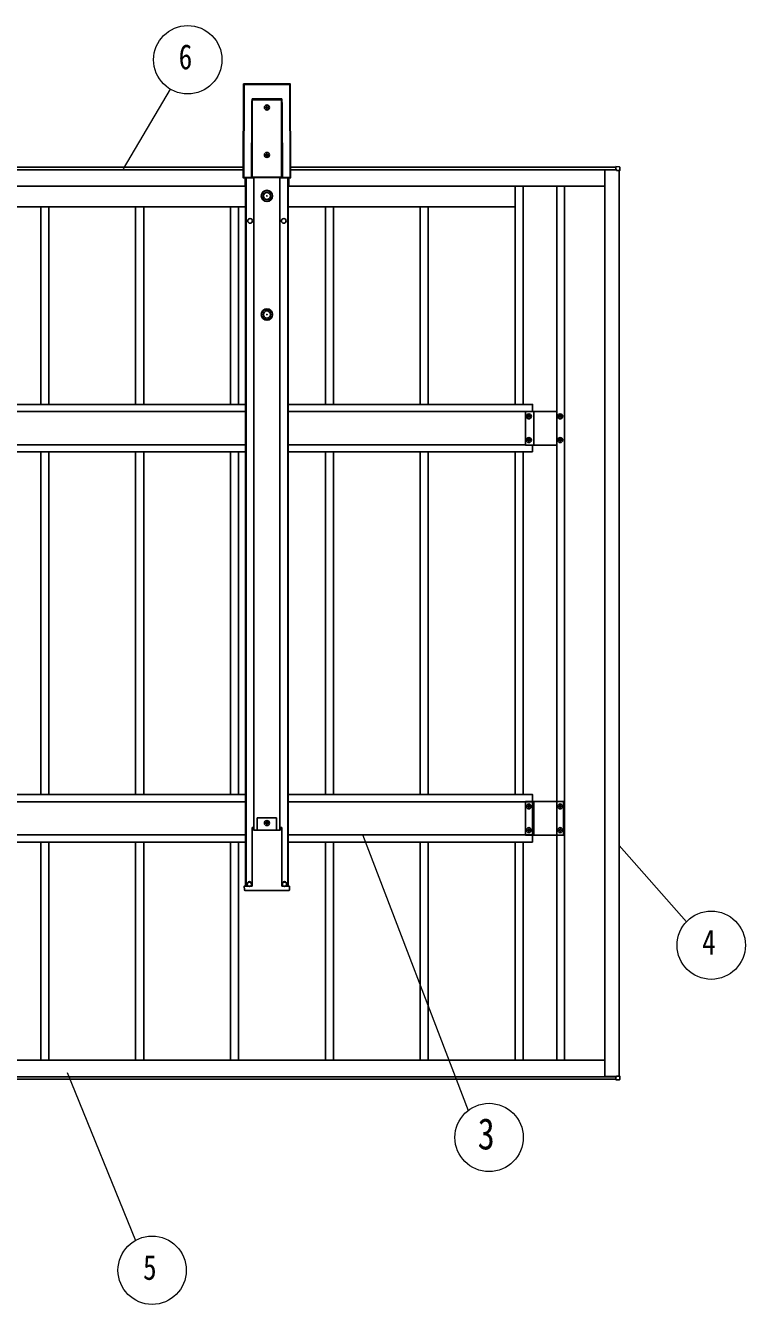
# Model space of a CAD drawing. Units: millimetres, scale not verified. Extents: x -12615 to 12615, y -8910 to 8910.
# Drawn here: x -878 to 639, y -225 to 2472 of the extents above; entities that cross this region are included whole.
import ezdxf
from ezdxf.enums import TextEntityAlignment as Align

# ---------------------------------------------------------------- set-up
doc = ezdxf.new("R2010")
doc.units = ezdxf.units.MM
doc.header["$LTSCALE"] = 40
doc.layers.add('0-5_YKK_A1', color=4, linetype='Continuous')
doc.layers.add('0-6_YKK_D', color=6, linetype='Continuous', lineweight=18)
doc.styles.add('ＭＳ ゴシック', font='')
doc.styles.get('ＭＳ ゴシック').set_extended_font_data('MS Gothic')

msp = doc.modelspace()

# ---------------------------------------------------------------- linework, layer by layer
at = {"layer": '0-5_YKK_A1'}
for p, q in [((-418.66, 2348.04), (-419.29, 2150.9)), ((-418.81, 2151.38), (-418.18, 2347.56)), ((-418.18, 2347.56), (-418.66, 2348.04)), ((-418.66, 2348.04), (-418.66, 2348.04)), ((-417.68, 2347.53), (-418.31, 2151.35)), ((-320.65, 2348.54), (-418.16, 2348.54)), ((-418.16, 2348.54), (-417.68, 2348.06)), ((-320.65, 2348.54), (-418.16, 2348.54)), ((-418.16, 2348.54), (-418.16, 2348.54)), ((-417.68, 2348.06), (-321.13, 2348.06)), ((-417.68, 2348.06), (-417.68, 2347.53)), ((-321.13, 2347.53), (-417.68, 2347.53)), ((-321.13, 2348.06), (-320.65, 2348.54)), ((-321.13, 2348.06), (-321.13, 2347.53)), ((-320.5, 2151.35), (-321.13, 2347.53)), ((-320.65, 2348.54), (-320.65, 2348.54)), ((-320.15, 2348.04), (-320.63, 2347.56)), ((-320.63, 2347.56), (-320, 2151.38)), ((-319.52, 2150.9), (-320.15, 2348.04)), ((-319.52, 2150.9), (-320.15, 2348.04)), ((-320.15, 2348.04), (-320.15, 2348.04)), ((-401.94, 2151.46), (-401.47, 2298.25)), ((-400.97, 2298.22), (-401.44, 2151.44)), ((-400.97, 2151.91), (-400.97, 2298.22)), ((-338.35, 2314.84), (-400.47, 2314.84)), ((-400.47, 2314.84), (-400.47, 2151.91)), ((-400.46, 2317.45), (-338.35, 2317.45)), ((-368.93, 2300.31), (-368.93, 2301.27)), ((-338.35, 2151.91), (-338.35, 2314.84)), ((-337.85, 2298.22), (-337.85, 2151.91)), ((-337.38, 2151.44), (-337.85, 2298.22)), ((-337.35, 2298.25), (-336.88, 2151.46)), ((-368.93, 2200.31), (-368.93, 2201.27)), ((-1845.44, 2172.72), (-419.22, 2172.72)), ((-1845.42, 2167.72), (-419.24, 2167.72)), ((-1845.42, 2167.7), (-419.24, 2167.7)), ((-319.59, 2172.72), (366.28, 2172.72)), ((-319.58, 2167.72), (366.28, 2167.72)), ((-319.58, 2167.7), (364.28, 2167.7)), ((342.78, 255.81), (342.78, 2167.22)), ((342.78, 2167.22), (367.78, 2167.22)), ((364.28, 2167.7), (364.28, 2167.22)), ((366.28, 2174.23), (373.81, 2173.77)), ((366.28, 2173.73), (366.28, 2174.23)), ((366.28, 2167.83), (366.28, 2173.73)), ((367.28, 2167.22), (367.28, 2167.53)), ((367.78, 2166.03), (367.78, 2167.23)), ((368.1, 2166.03), (367.78, 2166.03)), ((373.81, 2166.03), (368.1, 2166.03)), ((372.78, 257), (372.78, 2166.03)), ((-1849.25, 2132.72), (-415.41, 2132.72)), ((-419.29, 2150.9), (-419.29, 2150.9)), ((-418.31, 2150.88), (-418.79, 2150.4)), ((-418.79, 2150.4), (-398.03, 2150.4)), ((-418.79, 2150.4), (-398.03, 2150.4)), ((-418.79, 2150.4), (-418.79, 2150.4)), ((-418.31, 2151.35), (-401.93, 2151.35)), ((-418.31, 2151.35), (-418.31, 2150.88)), ((-401, 2150.88), (-418.31, 2150.88)), ((-415.41, 2132.72), (-415.41, 2150.4)), ((-415.41, 2147.72), (-414.41, 2147.72)), ((-414.41, 2150.4), (-414.41, 657.29)), ((-413.21, 2150.4), (-413.21, 657.29)), ((-401.44, 2151.44), (-400.97, 2151.91)), ((-400.47, 2151.41), (-401, 2150.88)), ((-400.47, 2151.91), (-338.35, 2151.91)), ((-400.47, 2151.91), (-400.47, 2151.41)), ((-338.35, 2151.41), (-400.47, 2151.41)), ((-398.03, 2150.4), (-397.78, 2151.28)), ((-397.78, 2151.28), (-340.91, 2151.28)), ((-396.91, 2151.28), (-396.91, 775.45)), ((-341.91, 2151.28), (-341.91, 775.45)), ((-340.91, 2151.28), (-340.65, 2150.4)), ((-340.65, 2150.4), (-320.02, 2150.4)), ((-340.65, 2150.4), (-320.02, 2150.4)), ((-338.35, 2151.91), (-338.35, 2151.41)), ((-337.82, 2150.88), (-338.35, 2151.41)), ((-337.85, 2151.91), (-337.38, 2151.44)), ((-320.5, 2150.88), (-337.82, 2150.88)), ((-336.88, 2151.35), (-320.5, 2151.35)), ((-325.61, 2150.4), (-325.61, 657.29)), ((-324.41, 2150.4), (-324.41, 657.29)), ((-324.41, 2147.72), (-323.41, 2147.72)), ((-323.41, 2132.72), (-323.41, 2150.4)), ((-323.41, 2132.72), (342.78, 2132.72)), ((-320.5, 2150.88), (-320.5, 2151.35)), ((-320.02, 2150.4), (-320.5, 2150.88)), ((-320.02, 2150.4), (-320.02, 2150.4)), ((-320, 2151.38), (-319.52, 2150.9)), ((-319.52, 2150.9), (-319.52, 2150.9)), ((153.78, 2132.72), (153.78, 1672.72)), ((170.78, 2132.72), (170.78, 1672.72)), ((241.78, 2132.72), (241.78, 290.31)), ((257.78, 2132.72), (257.78, 290.31)), ((-1046.22, 2089.72), (-831.12, 2089.72)), ((-846.22, 1672.72), (-846.22, 2089.72)), ((-846.22, 2089.72), (-631.12, 2089.72)), ((-829.22, 1672.72), (-829.22, 2089.72)), ((-646.22, 1672.72), (-646.22, 2089.72)), ((-646.22, 2089.72), (-431.12, 2089.72)), ((-629.22, 1672.72), (-629.22, 2089.72)), ((-446.22, 1672.72), (-446.22, 2089.72)), ((-446.22, 2089.72), (-414.41, 2089.72)), ((-429.22, 1672.72), (-429.22, 2089.72)), ((-324.41, 2089.72), (-231.12, 2089.72)), ((-246.22, 1672.72), (-246.22, 2089.72)), ((-246.22, 2089.72), (-31.12, 2089.72)), ((-229.22, 1672.72), (-229.22, 2089.72)), ((-46.22, 1672.72), (-46.22, 2089.72)), ((-46.22, 2089.72), (153.78, 2089.72)), ((-29.22, 1672.72), (-29.22, 2089.72)), ((-1850.25, 1672.72), (-414.41, 1672.72)), ((-1850.25, 1657.72), (-414.41, 1657.72)), ((-324.41, 1657.72), (175.78, 1657.72)), ((175.78, 1587.22), (175.78, 1658.22)), ((175.78, 1658.22), (241.78, 1658.22)), ((182.3, 1649.16), (182.3, 1650.12)), ((193.28, 1587.22), (193.28, 1658.22)), ((248.3, 1649.16), (248.3, 1650.12)), ((182.3, 1599.16), (182.3, 1600.12)), ((248.3, 1599.16), (248.3, 1600.12)), ((-1850.25, 1587.72), (-414.41, 1587.72)), ((-1850.25, 1572.72), (-414.41, 1572.72)), ((-846.22, 850.31), (-846.22, 1572.72)), ((-829.22, 850.31), (-829.22, 1572.72)), ((-646.22, 850.31), (-646.22, 1572.72)), ((-629.22, 850.31), (-629.22, 1572.72)), ((-446.22, 850.31), (-446.22, 1572.72)), ((-429.22, 850.31), (-429.22, 1572.72)), ((-324.41, 1587.72), (175.78, 1587.72)), ((-324.41, 1572.72), (190.78, 1572.72)), ((-246.22, 850.31), (-246.22, 1572.72)), ((-229.22, 850.31), (-229.22, 1572.72)), ((-46.22, 850.31), (-46.22, 1572.72)), ((-29.22, 850.31), (-29.22, 1572.72)), ((153.78, 1572.72), (153.78, 850.31)), ((170.78, 1572.72), (170.78, 850.31)), ((175.78, 1587.22), (241.78, 1587.22)), ((190.78, 1572.72), (190.78, 1587.22)), ((-1850.25, 850.31), (-414.41, 850.31)), ((175.78, 764.81), (175.78, 835.81)), ((175.78, 835.81), (255.78, 835.81)), ((193.28, 764.81), (193.28, 835.81)), ((255.78, 764.81), (255.78, 835.81)), ((-1850.25, 835.31), (-414.41, 835.31)), ((-324.41, 835.31), (190.78, 835.31)), ((182.3, 826.75), (182.3, 827.71)), ((248.3, 826.75), (248.3, 827.71)), ((-348.91, 801.29), (-389.91, 801.29)), ((-389.91, 775.45), (-389.91, 801.29)), ((-368.93, 791.73), (-368.93, 792.69)), ((-348.91, 775.45), (-348.91, 801.29)), ((-1850.25, 765.31), (-414.41, 765.31)), ((-400.66, 780.64), (-400.66, 657.43)), ((-400.3, 780.79), (-400.64, 780.79)), ((-400.3, 780.79), (-399.8, 780.79)), ((-399.8, 780.79), (-397.76, 780.79)), ((-397.45, 775.45), (-397.76, 780.79)), ((-341.06, 780.79), (-339.02, 780.79)), ((-339.02, 780.79), (-338.52, 780.79)), ((-338.52, 780.79), (-338.17, 780.79)), ((-338.16, 780.64), (-338.16, 657.43)), ((-324.41, 765.31), (190.78, 765.31)), ((175.78, 764.81), (255.78, 764.81)), ((182.3, 776.75), (182.3, 777.71)), ((248.3, 776.75), (248.3, 777.71)), ((-1850.25, 750.31), (-414.41, 750.31)), ((-846.22, 290.31), (-846.22, 750.31)), ((-829.22, 290.31), (-829.22, 750.31)), ((-646.22, 290.31), (-646.22, 750.31)), ((-629.22, 290.31), (-629.22, 750.31)), ((-446.22, 290.31), (-446.22, 750.31)), ((-429.22, 290.31), (-429.22, 750.31)), ((-324.41, 750.31), (190.78, 750.31)), ((-246.22, 290.31), (-246.22, 750.31)), ((-229.22, 290.31), (-229.22, 750.31)), ((-46.22, 290.31), (-46.22, 750.31)), ((-29.22, 290.31), (-29.22, 750.31)), ((153.78, 750.31), (153.78, 290.31)), ((170.78, 750.31), (170.78, 290.31)), ((-416.78, 657.29), (-401.77, 657.29)), ((-401.24, 647.79), (-414.82, 647.79)), ((-410.91, 657.29), (-410.91, 661.29)), ((-401.91, 657.29), (-401.91, 661.29)), ((-401.77, 657.29), (-400.77, 657.29)), ((-399.75, 647.79), (-401.24, 647.79)), ((-400.67, 657.29), (-400.77, 657.29)), ((-399.37, 647.79), (-399.75, 647.79)), ((-339.44, 647.79), (-399.37, 647.79)), ((-339.07, 647.79), (-339.44, 647.79)), ((-337.57, 647.79), (-339.07, 647.79)), ((-338.14, 657.29), (-338.04, 657.29)), ((-338.04, 657.29), (-337.05, 657.29)), ((-324, 647.79), (-337.57, 647.79)), ((-337.05, 657.29), (-322.04, 657.29)), ((-336.91, 657.29), (-336.91, 661.29)), ((-327.91, 657.29), (-327.91, 661.29)), ((-322.04, 657.29), (-321.54, 657.29)), ((-321.54, 657.29), (-322, 649.66)), ((-2607.22, 290.31), (342.78, 290.31)), ((-2626.22, 255.31), (366.28, 255.31)), ((-2626.22, 250.31), (366.28, 250.31)), ((342.78, 255.81), (367.78, 255.81)), ((366.28, 255.2), (366.28, 249.3)), ((366.28, 249.3), (366.28, 248.8)), ((366.28, 248.8), (373.81, 249.26)), ((366.58, 255.81), (366.58, 255.5)), ((367.28, 255.81), (367.28, 255.5)), ((367.78, 257), (367.78, 255.8)), ((367.78, 257), (367.78, 255.8)), ((368.1, 257), (367.78, 257)), ((373.81, 257), (368.1, 257))]:
    msp.add_line(p, q, dxfattribs=at)
for points in [[(-418.66, 2348.04), (-419.29, 2150.9), (-418.81, 2151.38)], [(-400.83, 2314.86), (-400.55, 2316.84), (-400.47, 2317.41), (-400.46, 2317.45)], [(-400.47, 2314.84), (-400.49, 2314.84), (-400.51, 2314.84), (-400.54, 2314.84), (-400.56, 2314.84), (-400.58, 2314.84), (-400.6, 2314.84), (-400.63, 2314.84), (-400.65, 2314.84)], [(-370.85, 2299.35), (-371.81, 2299.35), (-371.81, 2298.39), (-370.85, 2298.39)], [(-368.93, 2301.27), (-369.89, 2301.27), (-369.89, 2300.31)], [(-369.89, 2297.43), (-369.89, 2296.47), (-368.93, 2296.47), (-368.93, 2297.43)], [(-367.97, 2298.39), (-367.01, 2298.39), (-367.01, 2299.35), (-367.97, 2299.35)], [(-338.17, 2314.84), (-338.31, 2316.84), (-338.35, 2317.41), (-338.35, 2317.45)], [(-338.35, 2314.84), (-338.32, 2314.84), (-338.3, 2314.84), (-338.28, 2314.84), (-338.25, 2314.84), (-338.23, 2314.84), (-338.21, 2314.84), (-338.19, 2314.84), (-338.17, 2314.84)], [(-370.85, 2199.35), (-371.81, 2199.35), (-371.81, 2198.39), (-370.85, 2198.39)], [(-368.93, 2201.27), (-369.89, 2201.27), (-369.89, 2200.31)], [(-369.89, 2197.43), (-369.89, 2196.47), (-368.93, 2196.47), (-368.93, 2197.43)], [(-367.97, 2198.39), (-367.01, 2198.39), (-367.01, 2199.35), (-367.97, 2199.35)], [(367.48, 2167.53), (366.28, 2167.53), (366.28, 2167.83)], [(374.28, 2173.27), (374.28, 2166.03), (373.81, 2166.03)], [(-400.47, 2151.91), (-400.56, 2151.91), (-400.65, 2151.91), (-400.74, 2151.91), (-400.81, 2151.91), (-400.87, 2151.91), (-400.92, 2151.91), (-400.95, 2151.91), (-400.97, 2151.91)], [(-338.35, 2151.91), (-338.25, 2151.91), (-338.16, 2151.91), (-338.08, 2151.91), (-338, 2151.91), (-337.94, 2151.91), (-337.89, 2151.91), (-337.86, 2151.91), (-337.85, 2151.91)], [(-324.41, 1672.72), (190.78, 1672.72), (190.78, 1658.22)], [(181.34, 1647.24), (180.38, 1647.24), (180.38, 1648.2), (181.34, 1648.2)], [(182.3, 1650.12), (183.26, 1650.12), (183.26, 1649.16)], [(183.26, 1646.28), (183.26, 1645.32), (182.3, 1645.32), (182.3, 1646.28)], [(184.22, 1648.2), (185.18, 1648.2), (185.18, 1647.24), (184.22, 1647.24)], [(247.34, 1647.24), (246.38, 1647.24), (246.38, 1648.2), (247.34, 1648.2)], [(248.3, 1650.12), (249.26, 1650.12), (249.26, 1649.16)], [(249.26, 1646.28), (249.26, 1645.32), (248.3, 1645.32), (248.3, 1646.28)], [(250.22, 1648.2), (251.18, 1648.2), (251.18, 1647.24), (250.22, 1647.24)], [(181.34, 1597.24), (180.38, 1597.24), (180.38, 1598.2), (181.34, 1598.2)], [(182.3, 1600.12), (183.26, 1600.12), (183.26, 1599.16)], [(183.26, 1596.28), (183.26, 1595.32), (182.3, 1595.32), (182.3, 1596.28)], [(184.22, 1598.2), (185.18, 1598.2), (185.18, 1597.24), (184.22, 1597.24)], [(247.34, 1597.24), (246.38, 1597.24), (246.38, 1598.2), (247.34, 1598.2)], [(248.3, 1600.12), (249.26, 1600.12), (249.26, 1599.16)], [(249.26, 1596.28), (249.26, 1595.32), (248.3, 1595.32), (248.3, 1596.28)], [(250.22, 1598.2), (251.18, 1598.2), (251.18, 1597.24), (250.22, 1597.24)], [(-324.41, 850.31), (190.78, 850.31), (190.78, 750.31)], [(181.34, 824.83), (180.38, 824.83), (180.38, 825.79), (181.34, 825.79)], [(182.3, 827.71), (183.26, 827.71), (183.26, 826.75)], [(183.26, 823.87), (183.26, 822.91), (182.3, 822.91), (182.3, 823.87)], [(184.22, 825.79), (185.18, 825.79), (185.18, 824.83), (184.22, 824.83)], [(247.34, 824.83), (246.38, 824.83), (246.38, 825.79), (247.34, 825.79)], [(248.3, 827.71), (249.26, 827.71), (249.26, 826.75)], [(249.26, 823.87), (249.26, 822.91), (248.3, 822.91), (248.3, 823.87)], [(250.22, 825.79), (251.18, 825.79), (251.18, 824.83), (250.22, 824.83)], [(-370.85, 790.77), (-371.81, 790.77), (-371.81, 789.81), (-370.85, 789.81)], [(-368.93, 792.69), (-369.89, 792.69), (-369.89, 791.73)], [(-369.89, 788.85), (-369.89, 787.89), (-368.93, 787.89), (-368.93, 788.85)], [(-367.97, 789.81), (-367.01, 789.81), (-367.01, 790.77), (-367.97, 790.77)], [(-397.45, 775.45), (-341.37, 775.45), (-341.06, 780.79)], [(181.34, 774.83), (180.38, 774.83), (180.38, 775.79), (181.34, 775.79)], [(182.3, 777.71), (183.26, 777.71), (183.26, 776.75)], [(183.26, 773.87), (183.26, 772.91), (182.3, 772.91), (182.3, 773.87)], [(184.22, 775.79), (185.18, 775.79), (185.18, 774.83), (184.22, 774.83)], [(247.34, 774.83), (246.38, 774.83), (246.38, 775.79), (247.34, 775.79)], [(248.3, 777.71), (249.26, 777.71), (249.26, 776.75)], [(249.26, 773.87), (249.26, 772.91), (248.3, 772.91), (248.3, 773.87)], [(250.22, 775.79), (251.18, 775.79), (251.18, 774.83), (250.22, 774.83)], [(-416.81, 649.66), (-417.28, 657.29), (-416.78, 657.29)], [(367.48, 255.5), (366.28, 255.5), (366.28, 255.2)], [(374.28, 249.76), (374.28, 257), (373.81, 257)]]:
    msp.add_lwpolyline(points, dxfattribs=at)
for centre, radius in [((-369.41, 2298.87), 5.3), ((-369.41, 2198.87), 5.3), ((-369.34, 2112.37), 12), ((-369.34, 2112.37), 10.88), ((-369.34, 2112.37), 7.48), ((-369.34, 2112.37), 0.5), ((-404.91, 2059.73), 5), ((-333.91, 2059.73), 5), ((-369.34, 1862.37), 12), ((-369.34, 1862.37), 10.88), ((-369.34, 1862.37), 7.48), ((-369.34, 1862.37), 0.5), ((182.78, 1647.72), 5.3), ((248.78, 1647.72), 5.3), ((182.78, 1597.72), 5.3), ((248.78, 1597.72), 5.3), ((182.78, 825.31), 5.3), ((248.78, 825.31), 5.3), ((-369.41, 790.29), 5.3), ((182.78, 775.31), 5.3), ((248.78, 775.31), 5.3), ((-406.41, 661.79), 5), ((-332.41, 661.79), 5)]:
    msp.add_circle(centre, radius, dxfattribs=at)
for centre, radius, start, end in [((-418.16, 2348.04), 0.5, 90, 179.81634), ((-418.16, 2348.04), 0.501, 90.24971, 179.75029), ((-417.68, 2347.56), 0.501, 90.24971, 179.75029), ((-417.79, 2350.29), 2.76, 261.80183, 272.1952), ((-321.03, 2350.29), 2.76, 267.8048, 278.19817), ((-321.13, 2347.56), 0.501, 0.24971, 89.75029), ((-320.65, 2348.04), 0.5, 0.18366, 90), ((-320.65, 2348.04), 0.501, 0.24971, 89.75029), ((-401.36, 2295.49), 2.76, 81.80183, 92.1952), ((-402.04, 2305.86), 9.09, 81.20266, 82.35702), ((40.91, 2284.87), 442.57, 175.77814, 176.1178), ((-370.85, 2300.31), 0.96, 270, 0), ((-370.85, 2297.43), 0.96, 0, 90), ((-367.97, 2300.31), 0.96, 180, 270), ((-367.97, 2297.43), 0.96, 90, 180), ((-637.08, 2273.87), 301.89, 7.80423, 8.30085), ((-336.78, 2305.86), 9.09, 97.64298, 98.79734), ((-337.45, 2295.49), 2.76, 87.8048, 98.19817), ((-370.85, 2200.31), 0.96, 270, 0), ((-370.85, 2197.43), 0.96, 0, 90), ((-367.97, 2200.31), 0.96, 180, 270), ((-367.97, 2197.43), 0.96, 90, 180), ((367.48, 2167.23), 0.3, 0, 90), ((373.78, 2173.27), 0.5, 0, 86.5), ((-418.79, 2150.9), 0.5, 179.81634, 270), ((-418.79, 2150.9), 0.501, 180.24971, 269.75029), ((-418.42, 2154.11), 2.76, 261.80183, 272.1952), ((-418.31, 2151.38), 0.501, 180.24971, 269.75029), ((-401.83, 2148.71), 2.76, 81.80183, 92.1952), ((-401.52, 2148.59), 2.79, 88.18282, 98.39155), ((-400.47, 2151.91), 0.501, 180.24971, 269.75029), ((-338.35, 2151.91), 0.501, 270.24971, 359.75029), ((-337.29, 2148.59), 2.79, 81.60845, 91.81718), ((-336.98, 2148.71), 2.76, 87.8048, 98.19817), ((-320.4, 2154.11), 2.76, 267.8048, 278.19817), ((-320.5, 2151.38), 0.501, 270.24971, 359.75029), ((-320.02, 2150.9), 0.5, 270, 0.18366), ((-320.02, 2150.9), 0.501, 270.24971, 359.75029), ((181.34, 1649.16), 0.96, 270, 0), ((181.34, 1646.28), 0.96, 0, 90), ((184.22, 1649.16), 0.96, 180, 270), ((184.22, 1646.28), 0.96, 90, 180), ((247.34, 1649.16), 0.96, 270, 0), ((247.34, 1646.28), 0.96, 0, 90), ((250.22, 1649.16), 0.96, 180, 270), ((250.22, 1646.28), 0.96, 90, 180), ((181.34, 1599.16), 0.96, 270, 0), ((181.34, 1596.28), 0.96, 0, 90), ((184.22, 1599.16), 0.96, 180, 270), ((184.22, 1596.28), 0.96, 90, 180), ((247.34, 1599.16), 0.96, 270, 0), ((247.34, 1596.28), 0.96, 0, 90), ((250.22, 1599.16), 0.96, 180, 270), ((250.22, 1596.28), 0.96, 90, 180), ((181.34, 826.75), 0.96, 270, 0), ((181.34, 823.87), 0.96, 0, 90), ((184.22, 826.75), 0.96, 180, 270), ((184.22, 823.87), 0.96, 90, 180), ((247.34, 826.75), 0.96, 270, 0), ((247.34, 823.87), 0.96, 0, 90), ((250.22, 826.75), 0.96, 180, 270), ((250.22, 823.87), 0.96, 90, 180), ((-370.85, 791.73), 0.96, 270, 0), ((-370.85, 788.85), 0.96, 0, 90), ((-367.97, 791.73), 0.96, 180, 270), ((-367.97, 788.85), 0.96, 90, 180), ((181.34, 776.75), 0.96, 270, 0), ((181.34, 773.87), 0.96, 0, 90), ((184.22, 776.75), 0.96, 180, 270), ((184.22, 773.87), 0.96, 90, 180), ((247.34, 776.75), 0.96, 270, 0), ((247.34, 773.87), 0.96, 0, 90), ((250.22, 776.75), 0.96, 180, 270), ((250.22, 773.87), 0.96, 90, 180), ((-414.82, 649.79), 2, 183.5, 270), ((-406.41, 661.29), 4.5, 90, 180), ((-406.41, 661.29), 4.5, 0, 90), ((-332.41, 661.29), 4.5, 90, 180), ((-332.41, 661.29), 4.5, 0, 90), ((-324, 649.79), 2, 270, 356.5), ((367.48, 255.8), 0.3, 270, 0), ((373.78, 249.76), 0.5, 273.5, 0)]:
    msp.add_arc(centre, radius, start, end, dxfattribs=at)
for centre, major_axis, ratio, start_param, end_param in [((-400.47, 2297.08), (0, -19.08), 0.052413, 3.5123474, 4.6513024), ((-400.47, 2297.05), (0, -19.08), 0.026207, 3.5123474, 4.6513024), ((-397.38, 2314.84), (0, -50), 0.061774, 4.6600291, 4.7123946), ((-341.44, 2314.84), (0, -50), 0.061774, 1.5707907, 1.6231562), ((-338.35, 2297.05), (0, -19.08), 0.026207, 1.6318829, 2.7708379), ((-338.35, 2297.08), (0, -19.08), 0.052413, 1.6318829, 2.7708379), ((-400.93, 2151.47), (-0.543, -0.848), 0.992387, 5.2824884, 5.3922079), ((-401, 2151.38), (0.941, -0.042), 0.529688, 3.2789358, 4.7362857), ((-401, 2151.38), (0.185, -0.478), 0.839234, 4.3937254, 5.8510754), ((-400.93, 2151.44), (-0.293, -0.417), 0.981557, 5.3232786, 5.4329981), ((-337.82, 2151.38), (-0.185, -0.478), 0.839234, 0.4321099, 1.8894599), ((-337.82, 2151.38), (0.941, 0.042), 0.529688, 4.6884922, 6.1458421), ((-337.88, 2151.44), (0.293, -0.417), 0.981557, 0.8501872, 0.9599067), ((-337.88, 2151.47), (0.543, -0.848), 0.992387, 0.8909775, 1.0006969), ((-400.61, 780.29), (0.031, -0.5), 0.061627, 3.1377656, 3.9231638), ((-338.2, 780.29), (-0.031, -0.5), 0.061627, 2.3600215, 3.1454197), ((-400.7, 657.79), (0.031, -0.5), 0.061627, 6.2793582, 7.0647564), ((-338.11, 657.79), (-0.031, -0.5), 0.061627, 5.5016142, 6.2870124)]:
    msp.add_ellipse(centre, major_axis=major_axis, ratio=ratio, start_param=start_param, end_param=end_param, dxfattribs=at)
at = {"layer": '0-6_YKK_D'}
for p, q in [((-671.52, 2169.89), (-572.82, 2337.51)), ((-167.76, 766.36), (54.96, 184.49)), ((372.82, 742.87), (514.92, 582.26)), ((-790.34, 264.17), (-646.46, -89.68))]:
    msp.add_line(p, q, dxfattribs=at)
for centre in [(-536.28, 2399.56), (567.26, 532.81), (98.88, 127.44), (-611.35, -152.53)]:
    msp.add_circle(centre, 72, dxfattribs=at)

# ---------------------------------------------------------------- texts
at = {"layer": '0-6_YKK_D', "style": 'ＭＳ ゴシック', "width": 0.8}
for s, height, p in [('6', 52.79, (-555.48, 2363.56)), ('4', 52.79, (548.06, 496.81)), ('3', 65.98, (74.88, 82.44)), ('5', 52.79, (-630.55, -188.53))]:
    msp.add_text(s, height=height, dxfattribs=at).set_placement(p, align=Align.BOTTOM_LEFT)

doc.saveas('drawing.dxf')
